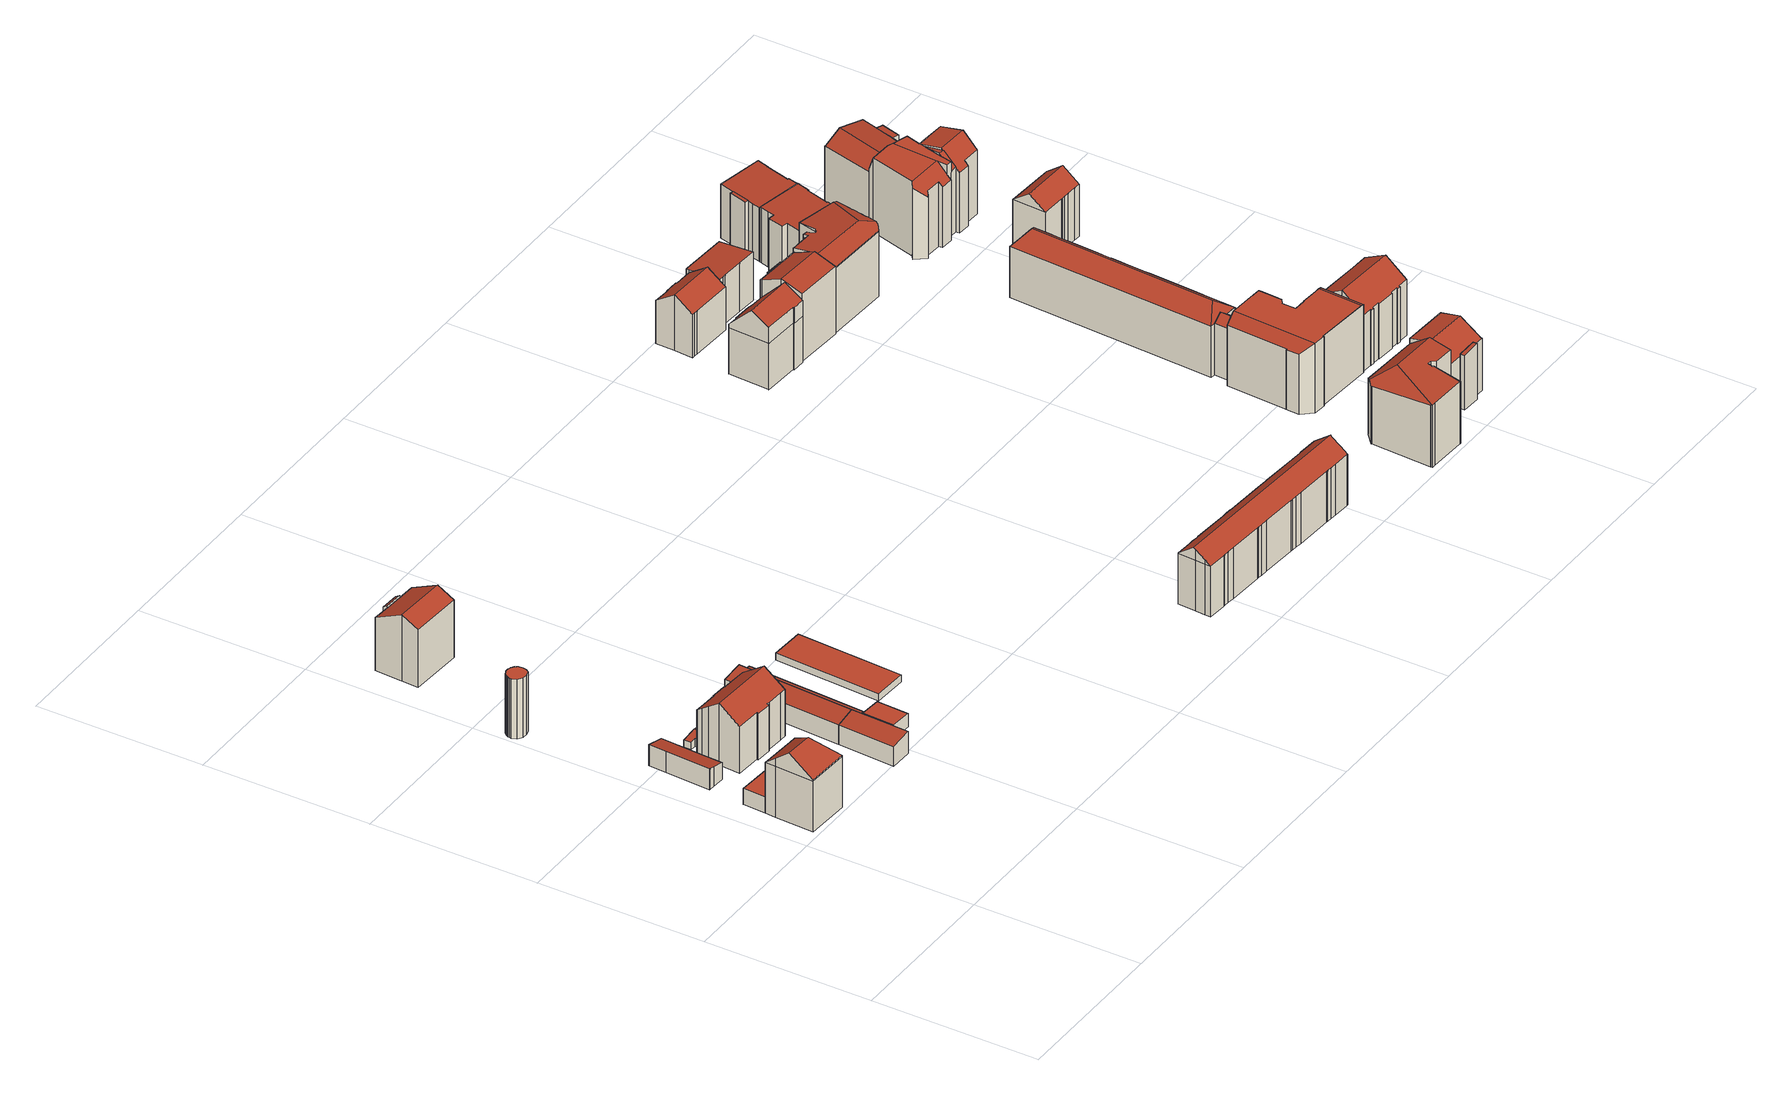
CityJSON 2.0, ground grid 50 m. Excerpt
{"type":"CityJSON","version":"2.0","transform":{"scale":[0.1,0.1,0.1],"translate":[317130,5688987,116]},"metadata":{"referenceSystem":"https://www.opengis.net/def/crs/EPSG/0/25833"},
"CityObjects":{
"building1":{"type":"Building","attributes":{"Dachtyp_tdc":"tdcFreeFormRoof","Gemeindeschluessel":14713000,"Dachneigung":38.69,"QualitaetDacherkennung":74,"Geometrietyp2DReferenz":"3000","function":"31001_9998","roofType":"5000","measuredHeight":21.8},"geometry":[{"type":"MultiSurface","lod":"2","boundaries":[[[0,1,2,3]],[[1,4,5,2]],[[4,6,7,5]],[[6,8,9,7]],[[8,10,11,9]],[[10,0,3,11]],[[12,10,13]],[[10,8,6,14,15,13]],[[15,16,12,13]],[[0,12,16,1]],[[1,16,15,14,4]],[[4,14,6]],[[10,12,0]],[[3,2,5,7,9,11]]],"semantics":{"surfaces":[{"type":"WallSurface"},{"type":"RoofSurface"},{"type":"GroundSurface"}],"values":[0,0,0,0,0,0,1,1,1,0,0,0,0,2]}}]},
"building2":{"type":"Building","attributes":{"Dachtyp_tdc":"tdcPolyFlatRoof","Gemeindeschluessel":14713000,"Dachneigung":0,"QualitaetDacherkennung":70,"Geometrietyp2DReferenz":"3000","function":"31001_9998","roofType":"1000","measuredHeight":5.06},"geometry":[{"type":"MultiSurface","lod":"2","boundaries":[[[17,18,19,7]],[[18,20,21,19]],[[20,22,23,21]],[[22,24,9,23]],[[24,17,7,9]],[[24,22,20,18,17]],[[7,19,21,23,9]]],"semantics":{"surfaces":[{"type":"WallSurface"},{"type":"RoofSurface"},{"type":"GroundSurface"}],"values":[0,0,0,0,0,1,2]}}]},
"building3":{"type":"Building","attributes":{"Dachtyp_tdc":"tdcPolyFlatRoof","Gemeindeschluessel":14713000,"Dachneigung":12.93,"QualitaetDacherkennung":90,"Geometrietyp2DReferenz":"3000","function":"31001_9998","roofType":"2100","measuredHeight":6.62},"geometry":[{"type":"MultiSurface","lod":"2","boundaries":[[[25,26,27,28]],[[26,29,30,27]],[[29,31,32,30]],[[31,33,34,32]],[[33,35,36,34]],[[35,37,38,36]],[[37,39,40,38]],[[39,41,42,40]],[[41,43,44,42]],[[43,25,28,44]],[[43,41,39,37,35,33,31,29,26,25]],[[28,27,30,32,34,36,38,40,42,44]]],"semantics":{"surfaces":[{"type":"WallSurface"},{"type":"RoofSurface"},{"type":"GroundSurface"}],"values":[0,0,0,0,0,0,0,0,0,0,1,2]}}]},
"building4":{"type":"Building","attributes":{"Dachtyp_tdc":"tdcPolyFlatRoof","Gemeindeschluessel":14713000,"Dachneigung":0,"QualitaetDacherkennung":51,"Geometrietyp2DReferenz":"3000","function":"31001_9998","roofType":"1000","measuredHeight":18.45},"geometry":[{"type":"MultiSurface","lod":"2","boundaries":[[[45,46,47,48]],[[46,49,50,47]],[[49,51,52,50]],[[51,53,54,52]],[[53,55,56,54]],[[55,57,58,56]],[[57,59,60,58]],[[59,61,62,60]],[[61,63,64,62]],[[63,65,66,64]],[[65,67,68,66]],[[67,69,70,68]],[[69,71,72,70]],[[71,73,74,72]],[[73,75,76,74]],[[75,77,78,76]],[[77,79,80,78]],[[79,81,82,80]],[[81,83,84,82]],[[83,85,86,84]],[[85,87,88,86]],[[87,89,90,88]],[[89,45,48,90]],[[89,87,85,83,81,79,77,75,73,71,69,67,65,63,61,59,57,55,53,51,49,46,45]],[[48,47,50,52,54,56,58,60,62,64,66,68,70,72,74,76,78,80,82,84,86,88,90]]],"semantics":{"surfaces":[{"type":"WallSurface"},{"type":"RoofSurface"},{"type":"GroundSurface"}],"values":[0,0,0,0,0,0,0,0,0,0,0,0,0,0,0,0,0,0,0,0,0,0,0,1,2]}}]},
"building5":{"type":"Building","attributes":{"Dachtyp_tdc":"tdcFreeFormRoof","Gemeindeschluessel":14713000,"Dachneigung":10.37,"QualitaetDacherkennung":38,"Geometrietyp2DReferenz":"3000","function":"31001_9998","roofType":"5000","measuredHeight":3},"geometry":[{"type":"MultiSurface","lod":"2","boundaries":[[[91,92,93,94]],[[92,95,96,93]],[[95,97,98,96]],[[97,99,100,98]],[[99,101,102,100]],[[101,103,104,102]],[[103,105,106,104]],[[105,107,108,106]],[[107,109,110,108]],[[109,111,112,110]],[[111,113,114,112]],[[113,91,94,114]],[[99,97,95,92,115,116,103,101]],[[113,111,109,107,105,116,115,91]],[[92,91,115]],[[105,103,116]],[[94,93,96,98,100,102,104,106,108,110,112,114]]],"semantics":{"surfaces":[{"type":"WallSurface"},{"type":"RoofSurface"},{"type":"GroundSurface"}],"values":[0,0,0,0,0,0,0,0,0,0,0,0,1,1,0,0,2]}}]},
"building6":{"type":"Building","attributes":{"Dachtyp_tdc":"tdcGableRoof","Gemeindeschluessel":14713000,"Dachneigung":34.6,"QualitaetDacherkennung":53,"Geometrietyp2DReferenz":"3000","function":"31001_9998","roofType":"3100","measuredHeight":19.14},"geometry":[{"type":"MultiSurface","lod":"2","boundaries":[[[117,118,119,120]],[[118,121,122,119]],[[121,123,124,122]],[[123,125,126,124]],[[125,127,128,126]],[[127,129,130,128]],[[129,131,132,130]],[[131,133,134,132]],[[133,135,136,134]],[[135,137,138,136]],[[137,139,140,138]],[[139,141,142,140]],[[141,143,144,142]],[[143,145,146,144]],[[145,147,148,146]],[[147,149,150,148]],[[149,151,152,150]],[[151,153,154,152]],[[153,155,156,154]],[[155,117,120,156]],[[151,149,147,145,143,141,139,137,135,133]],[[133,131,129,127,125,123,121,118,117,155,153,151]],[[120,119,122,124,126,128,130,132,134,136,138,140,142,144,146,148,150,152,154,156]]],"semantics":{"surfaces":[{"type":"WallSurface"},{"type":"RoofSurface"},{"type":"GroundSurface"}],"values":[0,0,0,0,0,0,0,0,0,0,0,0,0,0,0,0,0,0,0,0,1,1,2]}}]},
"building7":{"type":"Building","attributes":{"Dachtyp_tdc":"tdcPolyFlatRoof","Gemeindeschluessel":14713000,"Dachneigung":6.49,"QualitaetDacherkennung":73,"Geometrietyp2DReferenz":"3000","function":"31001_9998","roofType":"2100","measuredHeight":6.95},"geometry":[{"type":"MultiSurface","lod":"2","boundaries":[[[157,158,159,160]],[[158,161,162,159]],[[161,163,164,162]],[[163,157,160,164]],[[163,161,158,157]],[[160,159,162,164]]],"semantics":{"surfaces":[{"type":"WallSurface"},{"type":"RoofSurface"},{"type":"GroundSurface"}],"values":[0,0,0,0,1,2]}}]},
"building8":{"type":"Building","attributes":{"Gemeindeschluessel":14713000,"Geometrietyp2DReferenz":"3000","function":"31001_9998","roofType":"9999"},"children":["building8-1","building8-2"]},
"building8-1":{"type":"BuildingPart","attributes":{"Dachtyp_tdc":"tdcPolyFlatRoof","Dachneigung":34.89,"QualitaetDacherkennung":31,"Geometrietyp2DReferenz":"3000","roofType":"2100","measuredHeight":17.23},"parents":["building8"],"geometry":[{"type":"MultiSurface","lod":"2","boundaries":[[[165,166,167]],[[165,168,169,166]],[[168,170,171,169]],[[170,172,173,174,171]],[[170,168,165,172]],[[174,166,169,171]],[[165,167,173,172]],[[167,166,174,173]]],"semantics":{"surfaces":[{"type":"WallSurface"},{"type":"RoofSurface"},{"type":"GroundSurface"},{"type":"ClosureSurface"}],"values":[0,0,0,0,1,2,0,3]}}]},
"building8-2":{"type":"BuildingPart","attributes":{"Dachtyp_tdc":"tdcGableRoof","Dachneigung":26.53,"QualitaetDacherkennung":60,"Geometrietyp2DReferenz":"3000","roofType":"3100","measuredHeight":20.53},"parents":["building8"],"geometry":[{"type":"MultiSurface","lod":"2","boundaries":[[[175,176,177,178]],[[176,167,166,177]],[[173,179,180,174]],[[179,181,182,180]],[[181,183,184,182]],[[183,185,186,184]],[[185,187,188,186]],[[187,175,178,188]],[[183,181,179,173,167,176,175]],[[175,187,185,183]],[[178,177,166,174,180,182,184,186,188]],[[174,166,167,173]]],"semantics":{"surfaces":[{"type":"WallSurface"},{"type":"RoofSurface"},{"type":"GroundSurface"},{"type":"ClosureSurface"}],"values":[0,0,0,0,0,0,0,0,1,1,2,3]}}]},
"building9":{"type":"Building","attributes":{"Dachtyp_tdc":"tdcPolyFlatRoof","Gemeindeschluessel":14713000,"Dachneigung":7.09,"QualitaetDacherkennung":83,"Geometrietyp2DReferenz":"3000","function":"31001_9998","roofType":"2100","measuredHeight":6.87},"geometry":[{"type":"MultiSurface","lod":"2","boundaries":[[[189,190,191,192]],[[190,163,193,191]],[[163,194,195,193]],[[194,189,192,195]],[[194,163,190,189]],[[192,191,193,195]]],"semantics":{"surfaces":[{"type":"WallSurface"},{"type":"RoofSurface"},{"type":"GroundSurface"}],"values":[0,0,0,0,1,2]}}]},
"building10":{"type":"Building","attributes":{"Dachtyp_tdc":"tdcPolyFlatRoof","Gemeindeschluessel":14713000,"Dachneigung":0,"QualitaetDacherkennung":88,"Geometrietyp2DReferenz":"3000","function":"31001_2463","roofType":"1000","measuredHeight":4.14},"geometry":[{"type":"MultiSurface","lod":"2","boundaries":[[[196,197,198,199]],[[197,200,201,198]],[[200,202,203,201]],[[202,196,199,203]],[[202,200,197,196]],[[199,198,201,203]]],"semantics":{"surfaces":[{"type":"WallSurface"},{"type":"RoofSurface"},{"type":"GroundSurface"}],"values":[0,0,0,0,1,2]}}]},
"building11":{"type":"Building","attributes":{"Dachtyp_tdc":"tdcPolyFlatRoof","Gemeindeschluessel":14713000,"Dachneigung":2.57,"QualitaetDacherkennung":95,"Geometrietyp2DReferenz":"3000","function":"31001_2463","roofType":"2100","measuredHeight":2.41},"geometry":[{"type":"MultiSurface","lod":"2","boundaries":[[[204,205,206,207]],[[205,208,209,206]],[[208,210,211,209]],[[210,212,213,211]],[[212,214,215,213]],[[214,204,207,215]],[[214,212,210,208,205,204]],[[207,206,209,211,213,215]]],"semantics":{"surfaces":[{"type":"WallSurface"},{"type":"RoofSurface"},{"type":"GroundSurface"}],"values":[0,0,0,0,0,0,1,2]}}]},
"building12":{"type":"Building","attributes":{"Dachtyp_tdc":"tdcPolyFlatRoof","Gemeindeschluessel":14713000,"Dachneigung":0,"QualitaetDacherkennung":85,"Geometrietyp2DReferenz":"3000","function":"31001_2463","roofType":"1000","measuredHeight":2.14},"geometry":[{"type":"MultiSurface","lod":"2","boundaries":[[[216,217,218,219]],[[217,220,221,218]],[[220,222,223,221]],[[222,216,219,223]],[[222,220,217,216]],[[219,218,221,223]]],"semantics":{"surfaces":[{"type":"WallSurface"},{"type":"RoofSurface"},{"type":"GroundSurface"}],"values":[0,0,0,0,1,2]}}]},
"building13":{"type":"Building","attributes":{"Dachtyp_tdc":"tdcFreeFormRoof","Gemeindeschluessel":14713000,"Dachneigung":36.58,"QualitaetDacherkennung":90,"Geometrietyp2DReferenz":"3000","function":"31001_9998","roofType":"5000","measuredHeight":19.65},"geometry":[{"type":"MultiSurface","lod":"2","boundaries":[[[224,225,226,227]],[[225,228,229,226]],[[228,230,231,229]],[[230,232,233,231]],[[232,234,235,233]],[[234,236,237,235]],[[236,238,239,237]],[[238,240,241,239]],[[240,242,243,241]],[[242,244,245,243]],[[244,246,247,245]],[[246,248,249,247]],[[248,250,251,249]],[[250,252,253,251]],[[252,254,255,253]],[[254,256,257,255]],[[256,258,259,257]],[[258,260,261,259]],[[260,262,263,261]],[[262,264,265,263]],[[264,266,267,265]],[[266,268,269,267]],[[268,270,271,269]],[[270,272,273,271]],[[272,274,275,273]],[[274,276,277,275]],[[276,278,279,277]],[[278,280,281,279]],[[280,282,283,281]],[[282,284,285,283]],[[284,286,287,285]],[[286,288,289,287]],[[288,290,291,289]],[[290,292,293,291]],[[292,294,295,293]],[[294,296,297,295]],[[296,298,299,297]],[[298,300,301,299]],[[300,302,303,301]],[[302,304,305,303]],[[304,224,227,305]],[[306,307,308,309,310,311,312,313,314,315,316,317,318,319,320,321,322,323,324,325]],[[326,327,325,324,328,329,225,224,304,302,300,298,296,294,292,290,288,286,284,282,280,278,276,274,272]],[[225,329,228]],[[228,329,328,230]],[[230,328,324,323,232]],[[268,327,326,270]],[[266,306,325,327,268]],[[270,326,272]],[[232,323,322,234]],[[234,322,321,236]],[[236,321,320,238]],[[238,320,319,240]],[[240,319,318,242]],[[242,318,317,244]],[[244,317,316,246]],[[246,316,315,248]],[[248,315,314,250]],[[250,314,313,252]],[[252,313,312,254]],[[254,312,311,256]],[[256,311,310,258]],[[258,310,309,260]],[[260,309,308,262]],[[262,308,307,264]],[[264,307,306,266]],[[227,226,229,231,233,235,237,239,241,243,245,247,249,251,253,255,257,259,261,263,265,267,269,271,273,275,277,279,281,283,285,287,289,291,293,295,297,299,301,303,305]]],"semantics":{"surfaces":[{"type":"WallSurface"},{"type":"RoofSurface"},{"type":"GroundSurface"}],"values":[0,0,0,0,0,0,0,0,0,0,0,0,0,0,0,0,0,0,0,0,0,0,0,0,0,0,0,0,0,0,0,0,0,0,0,0,0,0,0,0,0,1,1,0,0,0,0,0,0,0,0,0,0,0,0,0,0,0,0,0,0,0,0,0,0,0,2]}}]},
"building14":{"type":"Building","attributes":{"Dachtyp_tdc":"tdcFreeFormRoof","Gemeindeschluessel":14713000,"Dachneigung":45.75,"QualitaetDacherkennung":50,"Geometrietyp2DReferenz":"3000","function":"31001_9998","roofType":"5000","measuredHeight":22.62},"geometry":[{"type":"MultiSurface","lod":"2","boundaries":[[[330,331,332,333]],[[331,334,335,332]],[[334,336,337,335]],[[336,338,339,337]],[[338,340,341,339]],[[340,342,343,341]],[[342,344,345,343]],[[344,346,347,345]],[[346,348,349,347]],[[348,350,351,349]],[[350,352,353,351]],[[352,354,355,353]],[[354,356,357,355]],[[356,358,359,357]],[[358,330,333,359]],[[360,361,358,362,363,364,365,366,367,368,369]],[[370,371,372,369,368,373,374,375]],[[338,370,375,340]],[[340,375,374,342]],[[342,374,373,344]],[[344,373,368,367,346]],[[331,360,369,372,334]],[[334,372,371,336]],[[336,371,370,338]],[[346,367,366,348]],[[348,366,365,350]],[[350,365,364,352]],[[352,364,363,354]],[[354,363,362,356]],[[356,362,358]],[[330,361,360,331]],[[358,361,330]],[[333,332,335,337,339,341,343,345,347,349,351,353,355,357,359]]],"semantics":{"surfaces":[{"type":"WallSurface"},{"type":"RoofSurface"},{"type":"GroundSurface"}],"values":[0,0,0,0,0,0,0,0,0,0,0,0,0,0,0,1,1,0,0,0,0,0,0,0,0,0,0,0,0,0,0,0,2]}}]},
"building15":{"type":"Building","attributes":{"Dachtyp_tdc":"tdcGableRoof","Gemeindeschluessel":14713000,"Dachneigung":34.72,"QualitaetDacherkennung":76,"Geometrietyp2DReferenz":"3000","function":"31001_9998","roofType":"3100","measuredHeight":17.36},"geometry":[{"type":"MultiSurface","lod":"2","boundaries":[[[376,377,378,379]],[[377,380,381,378]],[[380,382,383,381]],[[382,384,385,383]],[[384,386,387,385]],[[386,388,389,387]],[[388,390,391,389]],[[390,392,393,391]],[[392,394,395,393]],[[394,396,397,395]],[[396,398,399,397]],[[398,400,401,399]],[[400,376,379,401]],[[396,394,392,390,388,386,384]],[[384,382,380,377,376,400,398,396]],[[379,378,381,383,385,387,389,391,393,395,397,399,401]]],"semantics":{"surfaces":[{"type":"WallSurface"},{"type":"RoofSurface"},{"type":"GroundSurface"}],"values":[0,0,0,0,0,0,0,0,0,0,0,0,0,1,1,2]}}]},
"building16":{"type":"Building","attributes":{"Gemeindeschluessel":14713000,"Geometrietyp2DReferenz":"3000","function":"31001_9998","roofType":"9999"},"children":["building16-1","building16-2"]},
"building16-1":{"type":"BuildingPart","attributes":{"Dachtyp_tdc":"tdcGableRoof","Dachneigung":24.65,"QualitaetDacherkennung":61,"Geometrietyp2DReferenz":"3000","roofType":"3100","measuredHeight":23.07},"parents":["building16"],"geometry":[{"type":"MultiSurface","lod":"2","boundaries":[[[402,403,404,405]],[[403,406,407,404]],[[406,408,409,407]],[[408,410,411,409]],[[410,412,413,411]],[[412,414,415,413]],[[414,416,417,415]],[[416,418,419,417]],[[418,420,421,422,419]],[[414,412,410,408]],[[408,406,403,402,423,420,418,416,414]],[[422,424,404,407,409,411,413,415,417,419]],[[425,421,420,423]],[[425,424,422,421]],[[402,405,425,423]],[[405,404,424,425]]],"semantics":{"surfaces":[{"type":"WallSurface"},{"type":"RoofSurface"},{"type":"GroundSurface"},{"type":"ClosureSurface"}],"values":[0,0,0,0,0,0,0,0,0,1,1,2,0,3,0,3]}}]},
"building16-2":{"type":"BuildingPart","attributes":{"Dachtyp_tdc":"tdcPolyFlatRoof","Dachneigung":30.06,"QualitaetDacherkennung":27,"Geometrietyp2DReferenz":"3000","roofType":"2100","measuredHeight":19.89},"parents":["building16"],"geometry":[{"type":"MultiSurface","lod":"2","boundaries":[[[421,426,427,422]],[[426,428,429,427]],[[428,430,431,429]],[[430,405,404,431]],[[430,428,426,421,425,405]],[[404,424,422,427,429,431]],[[425,424,404,405]],[[421,422,424,425]]],"semantics":{"surfaces":[{"type":"WallSurface"},{"type":"RoofSurface"},{"type":"GroundSurface"},{"type":"ClosureSurface"}],"values":[0,0,0,0,1,2,3,3]}}]},
"building17":{"type":"Building","attributes":{"Dachtyp_tdc":"tdcFreeFormRoof","Gemeindeschluessel":14713000,"Dachneigung":11.33,"QualitaetDacherkennung":33,"Geometrietyp2DReferenz":"3000","function":"31001_9998","roofType":"5000","measuredHeight":22.3},"geometry":[{"type":"MultiSurface","lod":"2","boundaries":[[[432,433,434,435]],[[433,436,437,434]],[[436,438,439,437]],[[438,440,441,439]],[[440,442,443,441]],[[442,444,445,443]],[[444,446,447,445]],[[446,448,449,447]],[[448,450,451,449]],[[450,452,453,451]],[[452,454,455,453]],[[454,456,457,455]],[[456,458,459,457]],[[458,460,461,459]],[[460,462,463,461]],[[462,464,465,463]],[[464,466,467,465]],[[466,468,469,467]],[[468,470,471,469]],[[470,432,435,471]],[[472,442,440,438,436,473]],[[464,462,460,458,456,454,452,474,473,436,433,432,470,468,466]],[[474,450,448,446,444,472,473]],[[452,450,474]],[[444,442,472]],[[435,434,437,439,441,443,445,447,449,451,453,455,457,459,461,463,465,467,469,471]]],"semantics":{"surfaces":[{"type":"WallSurface"},{"type":"RoofSurface"},{"type":"GroundSurface"}],"values":[0,0,0,0,0,0,0,0,0,0,0,0,0,0,0,0,0,0,0,0,1,1,1,0,0,2]}}]},
"building18":{"type":"Building","attributes":{"Dachtyp_tdc":"tdcPolyFlatRoof","Gemeindeschluessel":14713000,"Dachneigung":5.45,"QualitaetDacherkennung":60,"Geometrietyp2DReferenz":"3000","function":"31001_9998","roofType":"2100","measuredHeight":15.13},"geometry":[{"type":"MultiSurface","lod":"2","boundaries":[[[475,476,477,478]],[[476,479,480,477]],[[479,481,482,480]],[[481,483,387,482]],[[483,484,383,387]],[[484,485,486,383]],[[485,487,488,486]],[[487,489,490,488]],[[489,475,478,490]],[[489,487,485,484,483,481,479,476,475]],[[478,477,480,482,387,383,486,488,490]]],"semantics":{"surfaces":[{"type":"WallSurface"},{"type":"RoofSurface"},{"type":"GroundSurface"}],"values":[0,0,0,0,0,0,0,0,0,1,2]}}]},
"building19":{"type":"Building","attributes":{"Dachtyp_tdc":"tdcGableRoof","Gemeindeschluessel":14713000,"Dachneigung":35.27,"QualitaetDacherkennung":90,"Geometrietyp2DReferenz":"3000","function":"31001_9998","roofType":"3100","measuredHeight":17.85},"geometry":[{"type":"MultiSurface","lod":"2","boundaries":[[[491,492,493,494]],[[492,495,496,493]],[[495,497,498,496]],[[497,491,494,498]],[[495,492,499]],[[491,497,500]],[[492,491,500,499]],[[497,495,499,500]],[[494,493,496,498]]],"semantics":{"surfaces":[{"type":"WallSurface"},{"type":"RoofSurface"},{"type":"GroundSurface"}],"values":[0,0,0,0,0,0,1,1,2]}}]},
"building20":{"type":"Building","attributes":{"Dachtyp_tdc":"tdcFreeFormRoof","Gemeindeschluessel":14713000,"Dachneigung":0.724,"QualitaetDacherkennung":54,"Geometrietyp2DReferenz":"3000","function":"31001_9998","roofType":"5000","measuredHeight":21.6},"geometry":[{"type":"MultiSurface","lod":"2","boundaries":[[[501,502,503,504]],[[502,505,506,503]],[[505,507,508,506]],[[507,509,510,508]],[[509,511,512,510]],[[511,513,514,512]],[[513,515,516,514]],[[515,517,518,516]],[[517,519,520,518]],[[519,521,522,520]],[[521,523,524,522]],[[523,525,526,524]],[[525,527,528,526]],[[527,529,530,528]],[[529,531,532,530]],[[531,533,534,532]],[[533,535,536,534]],[[535,537,538,536]],[[537,539,540,538]],[[539,541,542,540]],[[541,543,544,542]],[[543,545,546,544]],[[545,501,504,546]],[[543,541,547,548,545]],[[549,517,515,513,511,509,507,505]],[[548,547,539,537,535,533,531,529,527,525,523,521,519,549,505,502,501]],[[519,517,549]],[[541,539,547]],[[501,545,548]],[[504,503,506,508,510,512,514,516,518,520,522,524,526,528,530,532,534,536,538,540,542,544,546]]],"semantics":{"surfaces":[{"type":"WallSurface"},{"type":"RoofSurface"},{"type":"GroundSurface"}],"values":[0,0,0,0,0,0,0,0,0,0,0,0,0,0,0,0,0,0,0,0,0,0,0,1,1,1,0,0,0,2]}}]},
"building21":{"type":"Building","attributes":{"Gemeindeschluessel":14713000,"Geometrietyp2DReferenz":"3000","function":"31001_9998","roofType":"9999"},"children":["building21-1","building21-2"]},
"building21-1":{"type":"BuildingPart","attributes":{"Dachtyp_tdc":"tdcPolyFlatRoof","Dachneigung":5.37,"QualitaetDacherkennung":54,"Geometrietyp2DReferenz":"3000","roofType":"2100","measuredHeight":17.36},"parents":["building21"],"geometry":[{"type":"MultiSurface","lod":"2","boundaries":[[[550,551,552]],[[550,553,554,551]],[[553,555,556,554]],[[555,557,558,559,556]],[[555,553,550,557]],[[559,551,554,556]],[[552,558,557,550]],[[552,551,559,558]]],"semantics":{"surfaces":[{"type":"WallSurface"},{"type":"RoofSurface"},{"type":"GroundSurface"},{"type":"ClosureSurface"}],"values":[0,0,0,0,1,2,0,3]}}]},
"building21-2":{"type":"BuildingPart","attributes":{"Dachtyp_tdc":"tdcGableRoof","Dachneigung":34.23,"QualitaetDacherkennung":35,"Geometrietyp2DReferenz":"3000","roofType":"3100","measuredHeight":20.68},"parents":["building21"],"geometry":[{"type":"MultiSurface","lod":"2","boundaries":[[[558,560,561,559]],[[560,562,563,561]],[[562,564,565,563]],[[564,566,567,565]],[[566,568,569,567]],[[568,570,571,569]],[[570,572,573,571]],[[572,574,575,573]],[[574,576,577,575]],[[576,552,551,577]],[[572,570,568,566,564,562]],[[562,560,558,552,576,574,572]],[[551,559,561,563,565,567,569,571,573,575,577]],[[559,551,552,558]]],"semantics":{"surfaces":[{"type":"WallSurface"},{"type":"RoofSurface"},{"type":"GroundSurface"},{"type":"ClosureSurface"}],"values":[0,0,0,0,0,0,0,0,0,0,1,1,2,3]}}]},
"building22":{"type":"Building","attributes":{"Dachtyp_tdc":"tdcFreeFormRoof","Gemeindeschluessel":14713000,"Dachneigung":10.09,"QualitaetDacherkennung":29,"Geometrietyp2DReferenz":"3000","function":"31001_9998","roofType":"5000","measuredHeight":22.63},"geometry":[{"type":"MultiSurface","lod":"2","boundaries":[[[578,579,580,581]],[[579,582,583,580]],[[582,584,585,583]],[[584,586,587,585]],[[586,588,589,587]],[[588,590,591,589]],[[590,592,593,591]],[[592,594,595,593]],[[594,596,597,595]],[[596,598,599,597]],[[598,600,601,599]],[[600,602,603,601]],[[602,604,605,603]],[[604,606,607,605]],[[606,608,609,607]],[[608,610,611,609]],[[610,612,613,611]],[[612,614,615,613]],[[614,616,617,615]],[[616,618,619,617]],[[618,620,621,619]],[[620,622,623,621]],[[622,624,625,623]],[[624,626,627,625]],[[626,578,581,627]],[[628,629,600,630,631,632,633,634,635,636,637,638,639]],[[632,631,596,640,641,642,643,644,645,646,647,648,649]],[[650,651,652,633,632,649,653,654]],[[624,654,653,626]],[[622,650,654,624]],[[626,653,649,648,578]],[[618,652,651,620]],[[616,634,633,652,618]],[[620,651,650,622]],[[578,648,647,579]],[[579,647,646,582]],[[582,646,645,584]],[[584,645,644,586]],[[586,644,643,588]],[[588,643,642,590]],[[590,642,641,592]],[[592,641,640,594]],[[594,640,596]],[[606,639,638,608]],[[604,628,639,606]],[[608,638,637,610]],[[610,637,636,612]],[[612,636,635,614]],[[614,635,634,616]],[[598,630,600]],[[596,631,630,598]],[[600,629,602]],[[602,629,628,604]],[[581,580,583,585,587,589,591,593,595,597,599,601,603,605,607,609,611,613,615,617,619,621,623,625,627]]],"semantics":{"surfaces":[{"type":"WallSurface"},{"type":"RoofSurface"},{"type":"GroundSurface"}],"values":[0,0,0,0,0,0,0,0,0,0,0,0,0,0,0,0,0,0,0,0,0,0,0,0,0,1,1,1,0,0,0,0,0,0,0,0,0,0,0,0,0,0,0,0,0,0,0,0,0,0,0,0,0,2]}}]},
"building23":{"type":"Building","attributes":{"Dachtyp_tdc":"tdcFreeFormRoof","Gemeindeschluessel":14713000,"Dachneigung":37.02,"QualitaetDacherkennung":95,"Geometrietyp2DReferenz":"3000","function":"31001_9998","roofType":"5000","measuredHeight":19.8},"geometry":[{"type":"MultiSurface","lod":"2","boundaries":[[[495,655,493,496]],[[655,656,657,493]],[[656,658,659,657]],[[658,660,661,659]],[[660,662,663,661]],[[662,664,665,663]],[[664,666,667,665]],[[666,668,669,667]],[[668,670,671,669]],[[670,672,673,671]],[[672,674,675,673]],[[674,676,677,675]],[[676,678,679,677]],[[678,680,681,679]],[[680,682,683,681]],[[682,684,685,683]],[[684,686,687,685]],[[686,688,689,687]],[[688,690,691,689]],[[690,692,693,691]],[[692,694,695,693]],[[694,696,697,695]],[[696,495,496,697]],[[698,699,660,700]],[[495,701,702,656,655]],[[702,698,700,658,656]],[[701,696,694,692,690,688,686,684,682,680,678,676,674,672,670,668,666,664,662,699,698,702]],[[660,658,700]],[[662,660,699]],[[495,696,701]],[[496,493,657,659,661,663,665,667,669,671,673,675,677,679,681,683,685,687,689,691,693,695,697]]],"semantics":{"surfaces":[{"type":"WallSurface"},{"type":"RoofSurface"},{"type":"GroundSurface"}],"values":[0,0,0,0,0,0,0,0,0,0,0,0,0,0,0,0,0,0,0,0,0,0,0,1,1,1,1,0,0,0,2]}}]},
"building24":{"type":"Building","attributes":{"Dachtyp_tdc":"tdcPolyFlatRoof","Gemeindeschluessel":14713000,"Dachneigung":3.5,"QualitaetDacherkennung":82,"Geometrietyp2DReferenz":"3000","function":"31001_9998","roofType":"2100","measuredHeight":17.97},"geometry":[{"type":"MultiSurface","lod":"2","boundaries":[[[703,704,705,706]],[[704,707,708,705]],[[707,709,710,708]],[[709,711,712,710]],[[711,713,714,712]],[[713,715,716,714]],[[715,717,718,716]],[[717,719,720,718]],[[719,721,722,720]],[[721,723,724,722]],[[723,725,726,724]],[[725,727,728,726]],[[727,729,730,728]],[[729,731,732,730]],[[731,733,734,732]],[[733,703,706,734]],[[733,731,729,727,725,723,721,719,717,715,713,711,709,707,704,703]],[[706,705,708,710,712,714,716,718,720,722,724,726,728,730,732,734]]],"semantics":{"surfaces":[{"type":"WallSurface"},{"type":"RoofSurface"},{"type":"GroundSurface"}],"values":[0,0,0,0,0,0,0,0,0,0,0,0,0,0,0,0,1,2]}}]},
"building25":{"type":"Building","attributes":{"Dachtyp_tdc":"tdcGableRoof","Gemeindeschluessel":14713000,"Dachneigung":38.4,"QualitaetDacherkennung":78,"Geometrietyp2DReferenz":"3000","function":"31001_9998","roofType":"3100","measuredHeight":22.47},"geometry":[{"type":"MultiSurface","lod":"2","boundaries":[[[735,736,737,738]],[[736,739,740,737]],[[739,741,742,740]],[[741,743,744,742]],[[743,745,746,744]],[[745,747,748,746]],[[747,749,750,748]],[[749,751,752,750]],[[751,753,754,752]],[[753,755,756,754]],[[755,757,758,756]],[[757,759,760,758]],[[759,761,762,760]],[[761,763,764,762]],[[763,765,766,764]],[[765,767,768,766]],[[767,769,770,768]],[[769,771,772,770]],[[771,773,774,772]],[[773,775,776,774]],[[775,735,738,776]],[[771,769,767,765,763,761,759]],[[759,757,755,753,751,749,747,745,743,741,739,736,735,775,773,771]],[[738,737,740,742,744,746,748,750,752,754,756,758,760,762,764,766,768,770,772,774,776]]],"semantics":{"surfaces":[{"type":"WallSurface"},{"type":"RoofSurface"},{"type":"GroundSurface"}],"values":[0,0,0,0,0,0,0,0,0,0,0,0,0,0,0,0,0,0,0,0,0,1,1,2]}}]},
"building26":{"type":"Building","attributes":{"Gemeindeschluessel":14713000,"Geometrietyp2DReferenz":"3000","function":"31001_9998","roofType":"9999"},"children":["building26-1","building26-2"]},
"building26-1":{"type":"BuildingPart","attributes":{"Dachtyp_tdc":"tdcPolyFlatRoof","Dachneigung":5.08,"QualitaetDacherkennung":33,"Geometrietyp2DReferenz":"3000","roofType":"2100","measuredHeight":16.88},"parents":["building26"],"geometry":[{"type":"MultiSurface","lod":"2","boundaries":[[[777,778,779,780,781]],[[778,782,783,779]],[[782,784,785,786,783]],[[784,782,778,777]],[[780,779,783,786]],[[781,785,784,777]],[[781,780,786,785]]],"semantics":{"surfaces":[{"type":"WallSurface"},{"type":"RoofSurface"},{"type":"GroundSurface"},{"type":"ClosureSurface"}],"values":[0,0,0,1,2,0,3]}}]},
"building26-2":{"type":"BuildingPart","attributes":{"Dachtyp_tdc":"tdcPolyFlatRoof","Dachneigung":4.08,"QualitaetDacherkennung":84,"Geometrietyp2DReferenz":"3000","roofType":"2100","measuredHeight":17.73},"parents":["building26"],"geometry":[{"type":"MultiSurface","lod":"2","boundaries":[[[787,788,789,790]],[[788,791,792,789]],[[791,781,780,792]],[[785,793,794,786]],[[793,795,796,794]],[[795,797,798,796]],[[797,799,800,798]],[[799,801,802,800]],[[801,803,804,802]],[[803,805,806,804]],[[805,807,808,806]],[[807,809,810,808]],[[809,787,790,810]],[[809,807,805,803,801,799,797,795,793,785,781,791,788,787]],[[790,789,792,780,786,794,796,798,800,802,804,806,808,810]],[[786,780,781,785]]],"semantics":{"surfaces":[{"type":"WallSurface"},{"type":"RoofSurface"},{"type":"GroundSurface"},{"type":"ClosureSurface"}],"values":[0,0,0,0,0,0,0,0,0,0,0,0,0,1,2,3]}}]},
"building27":{"type":"Building","attributes":{"Gemeindeschluessel":14713000,"Geometrietyp2DReferenz":"3000","function":"31001_9998","roofType":"9999"},"children":["building27-1","building27-2","building27-3","building27-4","building27-5"]},
"building27-1":{"type":"BuildingPart","attributes":{"Dachtyp_tdc":"tdcFreeFormRoof","Dachneigung":44.37,"QualitaetDacherkennung":40,"Geometrietyp2DReferenz":"3000","roofType":"5000","measuredHeight":23.87},"parents":["building27"],"geometry":[{"type":"MultiSurface","lod":"2","boundaries":[[[811,812,813,814,815]],[[816,817,818,819,820,821]],[[811,819,818,822,812]],[[814,813,823,824]],[[823,813,812,816]],[[811,815,825]],[[815,814,824,826,825]],[[826,824,823,816]],[[817,822,818]],[[812,822,817,816]],[[819,811,825,820]],[[820,825,826,821]],[[821,826,816]]],"semantics":{"surfaces":[{"type":"WallSurface"},{"type":"RoofSurface"},{"type":"GroundSurface"},{"type":"ClosureSurface"}],"values":[0,1,1,2,3,0,3,3,0,3,0,3,3]}}]},
"building27-2":{"type":"BuildingPart","attributes":{"Dachtyp_tdc":"tdcFreeFormRoof","Dachneigung":0.077,"QualitaetDacherkennung":52,"Geometrietyp2DReferenz":"3000","roofType":"5000","measuredHeight":23.14},"parents":["building27"],"geometry":[{"type":"MultiSurface","lod":"2","boundaries":[[[827,828,829,830]],[[828,831,832,829]],[[831,833,834,832]],[[833,835,836,834]],[[835,837,838,836]],[[837,839,840,838]],[[839,841,842,840]],[[841,843,844,842]],[[843,845,846,844]],[[845,847,848,846]],[[847,849,850,848]],[[849,851,852,853,850]],[[843,841,839,837,835,833,831,828,827,854,855]],[[849,847,845]],[[845,843,855,851,849]],[[830,829,832,834,836,838,840,842,844,846,848,850,853,856]],[[857,852,851,855]],[[856,853,852,857]],[[854,857,855]],[[856,857,854,827,830]]],"semantics":{"surfaces":[{"type":"WallSurface"},{"type":"RoofSurface"},{"type":"GroundSurface"},{"type":"ClosureSurface"}],"values":[0,0,0,0,0,0,0,0,0,0,0,0,1,1,1,2,0,3,0,3]}}]},
"building27-3":{"type":"BuildingPart","attributes":{"Dachtyp_tdc":"tdcPolyFlatRoof","Dachneigung":44.84,"QualitaetDacherkennung":45,"Geometrietyp2DReferenz":"3000","roofType":"2100","measuredHeight":22.49},"parents":["building27"],"geometry":[{"type":"MultiSurface","lod":"2","boundaries":[[[858,859,860,861]],[[859,862,863,860]],[[862,864,865,863]],[[864,862,859,858]],[[861,860,863,865]],[[861,865,864,858]]],"semantics":{"surfaces":[{"type":"WallSurface"},{"type":"RoofSurface"},{"type":"GroundSurface"},{"type":"ClosureSurface"}],"values":[0,0,0,1,2,3]}}]},
"building27-4":{"type":"BuildingPart","attributes":{"Dachtyp_tdc":"tdcPolyFlatRoof","Dachneigung":0,"QualitaetDacherkennung":52,"Geometrietyp2DReferenz":"3000","roofType":"1000","measuredHeight":23.06},"parents":["building27"],"geometry":[{"type":"MultiSurface","lod":"2","boundaries":[[[852,866,867,853]],[[866,868,869,867]],[[868,870,816,823,869]],[[871,872,827,830,813,812]],[[871,822,817,870,868,866,852,857,854,872]],[[830,856,853,867,869,823,813]],[[854,827,872]],[[853,856,857,852]],[[856,830,827,854,857]],[[812,822,871]],[[817,816,870]],[[812,813,823,816]],[[812,816,817,822]]],"semantics":{"surfaces":[{"type":"WallSurface"},{"type":"RoofSurface"},{"type":"GroundSurface"},{"type":"ClosureSurface"}],"values":[0,0,0,0,1,2,0,3,3,0,0,3,3]}}]},
"building27-5":{"type":"BuildingPart","attributes":{"Dachtyp_tdc":"tdcGableRoof","Dachneigung":12.15,"QualitaetDacherkennung":36,"Geometrietyp2DReferenz":"3000","roofType":"3100","measuredHeight":24.31},"parents":["building27"],"geometry":[{"type":"MultiSurface","lod":"2","boundaries":[[[873,874,875,876]],[[874,815,814,875]],[[877,878,858,861,823,816]],[[879,880,881,865,864]],[[880,882,883,881]],[[882,884,885,883]],[[884,873,876,885]],[[880,879,878,877,886]],[[886,820,825,815,874,873,884,882,880]],[[876,875,814,824,823,861,865,881,883,885]],[[821,820,886]],[[824,814,815,825,826]],[[826,825,820,821]],[[877,816,821,886]],[[816,823,824,826]],[[816,826,821]],[[864,858,878,879]],[[864,865,861,858]]],"semantics":{"surfaces":[{"type":"WallSurface"},{"type":"RoofSurface"},{"type":"GroundSurface"},{"type":"ClosureSurface"}],"values":[0,0,0,0,0,0,0,1,1,2,0,3,3,0,3,3,0,3]}}]},
"building28":{"type":"Building","attributes":{"Dachtyp_tdc":"tdcFreeFormRoof","Gemeindeschluessel":14713000,"Dachneigung":37.03,"QualitaetDacherkennung":71,"Geometrietyp2DReferenz":"3000","function":"31001_9998","roofType":"5000","measuredHeight":19.97},"geometry":[{"type":"MultiSurface","lod":"2","boundaries":[[[887,888,889,890]],[[888,891,892,889]],[[891,893,894,892]],[[893,895,896,894]],[[895,897,898,896]],[[897,899,900,898]],[[899,901,902,900]],[[901,903,904,902]],[[903,887,890,904]],[[905,891,888,906]],[[895,893,905,906,887,903,901,899,897]],[[888,887,906]],[[893,891,905]],[[890,889,892,894,896,898,900,902,904]]],"semantics":{"surfaces":[{"type":"WallSurface"},{"type":"RoofSurface"},{"type":"GroundSurface"}],"values":[0,0,0,0,0,0,0,0,0,1,1,0,0,2]}}]},
"building29":{"type":"Building","attributes":{"Gemeindeschluessel":14713000,"Geometrietyp2DReferenz":"3000","function":"31001_9998","roofType":"9999"},"children":["building29-1","building29-2"]},
"building29-1":{"type":"BuildingPart","attributes":{"Dachtyp_tdc":"tdcGableRoof","Dachneigung":10.98,"QualitaetDacherkennung":61,"Geometrietyp2DReferenz":"3000","roofType":"3100","measuredHeight":21.01},"parents":["building29"],"geometry":[{"type":"MultiSurface","lod":"2","boundaries":[[[907,908,909,910]],[[908,911,912,909]],[[911,913,914,912]],[[915,916,867,917]],[[916,918,919,867]],[[918,920,848,919]],[[920,921,922,848]],[[921,907,910,922]],[[918,916,915,923,913,911,908]],[[908,907,921,920,918]],[[910,909,912,914,924,917,867,919,848,922]],[[924,914,913,923]],[[917,924,923,915]]],"semantics":{"surfaces":[{"type":"WallSurface"},{"type":"RoofSurface"},{"type":"GroundSurface"},{"type":"ClosureSurface"}],"values":[0,0,0,0,0,0,0,0,1,1,2,3,3]}}]},
"building29-2":{"type":"BuildingPart","attributes":{"Dachtyp_tdc":"tdcPolyFlatRoof","Dachneigung":4.94,"QualitaetDacherkennung":71,"Geometrietyp2DReferenz":"3000","roofType":"2100","measuredHeight":19.62},"parents":["building29"],"geometry":[{"type":"MultiSurface","lod":"2","boundaries":[[[925,926,917,927]],[[926,915,917]],[[928,929,930,914,913]],[[929,925,927,930]],[[929,928,931,926,925]],[[927,917,924,914,930]],[[931,923,915,926]],[[923,924,917,915]],[[928,913,923,931]],[[913,914,924,923]]],"semantics":{"surfaces":[{"type":"WallSurface"},{"type":"RoofSurface"},{"type":"GroundSurface"},{"type":"ClosureSurface"}],"values":[0,0,0,0,1,2,0,3,0,3]}}]}
},
"vertices":[
[194,512,164],[62,519,164],[62,519,6],[194,512,6],[68,635,164],[68,635,6],[70,667,164],[70,667,6],[181,660,164],[181,660,6],[202,659,164],[202,659,6],[194,512,169],[150,587,224],[68,635,189],[66,592,224],[62,519,169],
[70,667,56],[74,734,56],[74,734,6],[74,735,56],[74,735,6],[185,728,56],[185,728,6],[181,660,56],
[98,838,71],[83,839,74],[83,839,9],[98,838,9],[80,839,75],[80,839,9],[88,974,75],[88,974,9],[91,1025,75],[91,1025,9],[91,1028,75],[91,1028,9],[147,1025,62],[147,1025,9],[141,931,62],[141,931,9],[140,912,62],[140,912,9],[136,836,62],[136,836,9],
[58,1369,196],[43,1364,196],[43,1364,11],[58,1369,11],[28,1366,196],[28,1366,11],[15,1375,196],[15,1375,11],[8,1389,196],[8,1389,11],[9,1394,196],[9,1394,11],[10,1399,196],[10,1399,11],[12,1403,196],[12,1403,11],[14,1408,196],[14,1408,11],[18,1412,196],[18,1412,11],[22,1415,196],[22,1415,11],[26,1417,196],[26,1417,11],[31,1419,196],[31,1419,11],[36,1420,196],[36,1420,11],[41,1420,196],[41,1420,11],[46,1419,196],[46,1419,11],[51,1417,196],[51,1417,11],[55,1414,196],[55,1414,11],[59,1411,196],[59,1411,11],[62,1407,196],[62,1407,11],[65,1403,196],[65,1403,11],[67,1389,196],[67,1389,11],[64,1378,196],[64,1378,11],
[267,940,37],[222,943,35],[222,943,10],[267,940,10],[223,958,35],[223,958,10],[225,958,35],[225,958,10],[225,972,35],[225,972,10],[207,973,32],[207,973,10],[208,995,32],[208,995,10],[261,992,38],[261,992,10],[276,990,36],[276,990,10],[275,978,36],[275,978,10],[274,944,36],[274,944,10],[268,944,37],[268,944,10],[249,941,40],[253,992,40],
[190,945,154],[222,943,154],[222,943,9],[190,945,9],[267,940,155],[267,940,9],[268,944,152],[268,944,9],[274,944,152],[274,944,9],[315,941,152],[315,941,9],[315,938,154],[315,938,9],[393,933,154],[393,933,9],[389,866,201],[389,866,9],[385,801,154],[385,801,9],[365,802,154],[365,802,9],[316,805,154],[316,805,9],[307,806,155],[307,806,9],[307,801,151],[307,801,9],[259,804,152],[259,804,9],[260,808,154],[260,808,9],[183,812,154],[183,812,9],[187,877,201],[187,877,9],[188,909,179],[188,909,9],[189,928,166],[189,928,9],
[480,490,81],[411,492,73],[411,492,12],[480,490,12],[420,662,74],[420,662,12],[487,664,81],[487,664,12],
[136,1839,183],[136,1839,11],[136,1839,176],[137,1852,174],[137,1852,11],[193,1849,174],[193,1849,11],[192,1836,183],[192,1836,176],[192,1836,11],
[80,1761,216],[84,1842,176],[84,1842,11],[80,1761,11],[192,1835,176],[192,1835,11],[246,1833,176],[246,1833,11],[242,1752,216],[242,1752,11],[239,1702,190],[239,1702,11],[77,1710,190],[77,1710,11],
[440,1016,73],[507,1013,81],[507,1013,13],[440,1016,13],[487,664,13],[420,662,73],[420,662,13],
[571,547,61],[508,551,61],[508,551,20],[571,547,20],[513,647,61],[513,647,20],[576,642,61],[576,642,20],
[541,661,43],[487,664,46],[487,664,22],[541,661,22],[507,1013,46],[507,1013,22],[508,1019,46],[508,1019,22],[561,1016,43],[561,1016,22],[561,1012,43],[561,1012,22],
[628,670,43],[646,989,43],[646,989,21],[628,670,21],[748,984,43],[748,984,21],[731,665,43],[731,665,21],
[1443,138,181],[1386,142,181],[1386,142,23],[1443,138,23],[1387,159,181],[1387,159,23],[1389,188,181],[1389,188,23],[1392,243,181],[1392,243,23],[1443,240,181],[1443,240,23],[1457,240,181],[1457,240,23],[1477,238,181],[1477,238,23],[1481,238,181],[1481,238,23],[1592,231,181],[1592,231,23],[1605,231,181],[1605,231,23],[1624,230,181],[1624,230,23],[1630,229,181],[1630,229,23],[1749,222,181],[1749,222,23],[1758,222,181],[1758,222,23],[1782,220,181],[1782,220,23],[1790,220,181],[1790,220,23],[1899,213,181],[1899,213,23],[1912,212,181],[1912,212,23],[1932,211,181],[1932,211,23],[1939,211,181],[1939,211,23],[1998,207,181],[1998,207,23],[1995,155,181],[1995,155,23],[1994,126,181],[1994,126,23],[1994,105,181],[1994,105,23],[1992,105,181],[1992,105,23],[1940,108,181],[1940,108,23],[1920,109,181],[1920,109,23],[1906,110,181],[1906,110,23],[1901,110,181],[1901,110,23],[1787,117,181],[1787,117,23],[1765,119,181],[1765,119,23],[1750,120,181],[1750,120,23],[1744,120,181],[1744,120,23],[1635,127,181],[1635,127,23],[1612,128,181],[1612,128,23],[1600,129,181],[1600,129,23],[1595,129,181],[1595,129,23],[1488,136,181],[1488,136,23],[1465,137,181],[1465,137,23],[1449,138,181],[1449,138,23],[1998,207,182],[1939,211,182],[1932,211,182],[1912,212,182],[1899,213,182],[1790,220,182],[1782,220,182],[1758,222,182],[1749,222,182],[1630,229,182],[1624,230,182],[1605,231,182],[1592,231,182],[1481,238,182],[1477,238,182],[1457,240,182],[1443,240,182],[1392,243,182],[1389,194,220],[1996,157,220],[1994,126,197],[1995,155,218],[1389,188,215],[1387,159,194],
[1769,1749,167],[1813,1746,167],[1813,1746,24],[1769,1749,24],[1806,1622,167],[1806,1622,24],[1806,1620,167],[1806,1620,24],[1766,1622,167],[1766,1622,24],[1766,1624,167],[1766,1624,24],[1657,1630,167],[1657,1630,24],[1657,1631,167],[1657,1631,24],[1664,1753,167],[1664,1753,24],[1664,1754,167],[1664,1754,24],[1674,1753,167],[1674,1753,24],[1696,1752,167],[1696,1752,24],[1709,1752,167],[1709,1752,24],[1710,1762,167],[1710,1762,24],[1769,1759,167],[1769,1759,24],[1813,1746,178],[1769,1749,178],[1710,1762,168],[1709,1752,178],[1696,1752,178],[1674,1753,178],[1664,1754,178],[1664,1753,179],[1660,1684,250],[1809,1676,250],[1766,1622,217],[1806,1620,217],[1806,1622,218],[1657,1631,218],[1657,1630,218],[1766,1624,218],
[1731,1982,159],[1772,1980,159],[1772,1980,29],[1731,1982,29],[1772,1975,162],[1772,1975,29],[1826,1972,163],[1826,1972,29],[1823,1915,202],[1823,1915,29],[1821,1876,175],[1821,1876,29],[1820,1859,163],[1820,1859,29],[1691,1865,163],[1691,1865,29],[1679,1866,163],[1679,1866,29],[1670,1866,163],[1670,1866,29],[1673,1922,202],[1673,1922,29],[1676,1980,162],[1676,1980,29],[1730,1977,162],[1730,1977,29],
[1918,1746,227],[1918,1746,228],[1918,1746,26],[1918,1746,225],[1962,1744,227],[1962,1744,26],[1959,1679,257],[1959,1679,26],[1955,1613,236],[1955,1613,26],[1806,1622,236],[1806,1622,26],[1810,1687,257],[1810,1687,26],[1813,1746,230],[1813,1746,26],[1814,1752,227],[1814,1752,26],[1860,1750,227],[1860,1750,225],[1860,1750,26],[1860,1749,227],[1860,1749,26],[1860,1749,225],
[1861,1760,219],[1861,1760,26],[1903,1758,219],[1903,1758,26],[1919,1757,219],[1919,1757,26],
[2261,8,215],[2251,8,215],[2251,8,22],[2261,8,22],[2251,13,216],[2251,13,22],[2249,13,214],[2249,13,22],[2258,194,201],[2258,194,22],[2257,196,200],[2257,196,22],[2289,225,198],[2289,225,22],[2292,222,200],[2292,222,22],[2471,212,201],[2471,212,22],[2471,211,202],[2471,211,22],[2464,85,232],[2464,85,22],[2402,89,232],[2402,89,22],[2392,100,234],[2392,100,22],[2380,101,234],[2380,101,22],[2379,88,232],[2379,88,22],[2382,85,231],[2382,85,22],[2378,3,215],[2378,3,22],[2376,3,215],[2376,3,22],[2376,4,215],[2376,4,22],[2261,9,215],[2261,9,22],[2273,210,209],[2320,157,245],[2468,150,245],
[1969,1868,180],[1908,1871,180],[1908,1871,29],[1969,1868,29],[1844,1875,180],[1844,1875,29],[1833,1875,180],[1833,1875,29],[1821,1876,180],[1826,1972,171],[1827,1982,170],[1827,1982,29],[1831,1982,170],[1831,1982,29],[1975,1974,170],[1975,1974,29],
[2303,643,186],[2306,695,186],[2306,695,26],[2303,643,26],[2363,692,183],[2363,692,26],[2360,640,183],[2360,640,26],[2333,694,205],[2330,641,205],
[2337,389,240],[2337,386,240],[2337,386,24],[2337,389,24],[2299,389,240],[2299,389,24],[2271,420,211],[2271,420,24],[2272,459,210],[2272,459,24],[2274,459,212],[2274,459,24],[2284,642,212],[2284,642,24],[2284,644,212],[2284,644,24],[2303,643,231],[2303,643,24],[2425,636,239],[2425,636,24],[2425,634,239],[2425,634,24],[2425,630,239],[2425,630,24],[2423,587,239],[2423,587,24],[2422,565,239],[2422,565,24],[2408,555,239],[2408,555,24],[2407,514,239],[2407,514,24],[2446,512,239],[2446,512,24],[2446,514,239],[2446,514,24],[2479,512,238],[2479,512,24],[2499,511,238],[2499,511,24],[2523,510,236],[2523,510,24],[2516,379,236],[2516,379,24],[2516,378,236],[2516,378,24],[2514,510,238],[2507,378,238],[2313,642,240],
[2565,79,199],[2565,79,25],[2565,79,187],[2564,67,199],[2564,67,25],[2507,70,194],[2507,70,25],[2508,83,194],[2508,83,187],[2508,83,25],
[2464,85,187],[2464,85,25],[2468,152,232],[2468,152,25],[2471,211,218],[2471,211,25],[2471,212,218],[2471,212,25],[2610,204,218],[2610,204,25],[2610,203,218],[2610,203,25],[2607,144,232],[2607,144,25],[2604,82,190],[2604,82,25],[2604,77,187],[2604,77,25],
[1962,1744,230],[1972,1743,230],[1972,1743,29],[1962,1744,29],[1980,1743,230],[1980,1743,29],[2029,1741,230],[2029,1741,29],[2030,1756,230],[2030,1756,29],[2045,1755,230],[2045,1755,29],[2045,1740,230],[2045,1740,29],[2051,1731,230],[2051,1731,29],[2066,1741,230],[2066,1741,29],[2081,1799,230],[2081,1799,29],[2209,1767,230],[2209,1767,29],[2211,1767,230],[2211,1767,29],[2200,1727,230],[2200,1727,29],[2198,1727,230],[2198,1727,29],[2193,1710,230],[2193,1710,29],[2195,1709,230],[2195,1709,29],[2186,1678,230],[2186,1678,29],[2185,1679,230],[2185,1679,29],[2179,1660,230],[2179,1660,29],[2181,1659,230],[2181,1659,29],[2171,1624,230],[2171,1624,29],[2170,1624,230],[2170,1624,29],[2168,1618,230],[2168,1618,29],[2150,1604,230],[2150,1604,29],[1955,1613,230],[1955,1613,29],[2198,1727,235],[2200,1727,234],[2209,1767,231],[2200,1769,234],[2138,1656,255],[2172,1625,243],[2181,1659,240],[2179,1660,241],[2185,1679,239],[2186,1678,238],[2195,1709,236],[2193,1710,236],[2066,1741,240],[2051,1731,242],[2045,1740,241],[2045,1755,238],[2030,1756,238],[2029,1741,241],[1980,1743,241],[1972,1743,241],[1962,1744,241],[1958,1667,255],[2168,1618,240],[2170,1624,243],[2171,1624,243],[1955,1613,233],[2150,1604,234],
[2306,695,185],[2291,696,185],[2291,696,26],[2325,1319,185],[2325,1319,26],[2432,1314,182],[2432,1314,26],[2430,1268,183],[2430,1268,26],[2428,1243,183],[2428,1243,26],[2428,1240,183],[2428,1240,26],[2427,1223,183],[2427,1223,26],[2426,1207,183],[2426,1207,26],[2421,1117,183],[2421,1117,26],[2420,1100,183],[2420,1100,26],[2419,1076,183],[2419,1076,26],[2419,1073,183],[2419,1073,26],[2418,1046,183],[2418,1046,26],[2417,1032,183],[2417,1032,26],[2413,974,183],[2413,974,26],[2413,956,183],[2413,956,26],[2407,850,183],[2407,850,26],[2405,820,183],[2405,820,26],[2403,790,183],[2403,790,26],[2402,775,183],[2402,775,26],[2398,690,182],[2398,690,26],[2375,1284,224],[2432,1313,183],[2326,1319,185],[2397,690,183],[2344,724,224],
[2220,1800,211],[2211,1767,211],[2211,1767,31],[2220,1800,31],[2209,1767,211],[2209,1767,31],[2081,1799,203],[2081,1799,31],[2094,1843,203],[2094,1843,31],[2077,1848,202],[2077,1848,31],[2090,1896,202],[2090,1896,31],[2107,1892,203],[2107,1892,31],[2112,1911,203],[2112,1911,31],[2118,1935,203],[2118,1935,31],[2120,1941,203],[2120,1941,31],[2248,1908,211],[2248,1908,31],[2250,1907,211],[2250,1907,31],[2239,1869,211],[2239,1869,31],[2237,1870,211],[2237,1870,31],[2218,1801,211],[2218,1801,31],
[2676,367,198],[2666,368,198],[2666,368,27],[2676,367,27],[2666,370,200],[2666,370,27],[2642,371,200],[2642,371,27],[2641,369,198],[2641,369,27],[2584,373,198],[2584,373,27],[2584,375,200],[2584,375,27],[2560,376,200],[2560,376,27],[2559,374,198],[2559,374,27],[2549,375,198],[2549,375,27],[2549,377,200],[2549,377,27],[2516,379,200],[2516,379,27],[2520,444,252],[2520,444,27],[2523,510,217],[2523,510,27],[2663,501,217],[2663,501,27],[2683,500,217],[2683,500,27],[2715,498,218],[2715,498,27],[2718,498,217],[2718,498,27],[2714,433,252],[2714,433,27],[2711,368,200],[2711,368,27],[2677,370,200],[2677,370,27],
[2131,1983,201],[2121,1986,200],[2121,1986,32],[2131,1983,32],[2131,1983,199],[2136,2040,200],[2136,2040,32],[2146,2037,201],[2146,2037,199],[2146,2037,32],
[2121,1945,199],[2127,1967,199],[2127,1967,32],[2121,1945,32],[2132,1983,199],[2132,1983,32],[2159,2082,199],[2159,2082,32],[2286,2049,209],[2286,2049,32],[2276,2013,209],[2276,2013,32],[2275,2014,209],[2275,2014,32],[2255,1941,209],[2255,1941,32],[2259,1940,209],[2259,1940,32],[2250,1907,209],[2250,1907,32],[2248,1908,209],[2248,1908,32],[2120,1941,199],[2120,1941,32],
[2495,1585,234],[2473,1586,229],[2473,1586,32],[2495,1585,32],[2495,1585,232],[2501,1698,257],[2494,1670,262],[2483,1627,270],[2497,1623,270],[2497,1624,270],[2498,1629,269],[2481,1619,262],[2501,1698,32],[2498,1629,32],[2495,1587,234],[2498,1629,243],
[2456,1587,232],[2456,1575,220],[2456,1575,32],[2456,1587,32],[2417,1577,220],[2417,1577,32],[2417,1589,232],[2417,1589,32],[2368,1592,232],[2368,1592,32],[2356,1583,223],[2356,1583,32],[2333,1615,253],[2333,1615,32],[2345,1623,261],[2345,1623,32],[2346,1624,263],[2346,1624,32],[2384,1764,263],[2384,1764,32],[2388,1779,222],[2388,1779,32],[2450,1761,263],[2450,1761,32],[2465,1756,263],[2465,1756,262],[2465,1756,32],[2458,1618,262],[2458,1619,263],[2458,1619,32],[2458,1619,262],
[2544,1696,256],[2545,1713,240],[2545,1713,32],[2544,1696,32],[2598,1709,240],[2598,1709,32],[2597,1693,256],[2597,1693,32],
[2513,1742,262],[2513,1742,32],[2500,1698,262],[2500,1698,32],[2501,1698,262],[2473,1586,262],[2456,1587,262],
[2533,1571,220],[2495,1573,220],[2495,1573,32],[2533,1571,32],[2501,1698,260],[2544,1696,260],[2597,1693,260],[2594,1624,275],[2594,1624,32],[2591,1580,232],[2591,1580,32],[2534,1583,232],[2534,1583,32],[2498,1629,275],
[2491,1314,194],[2496,1415,194],[2496,1415,32],[2491,1314,32],[2647,1407,194],[2647,1407,32],[2642,1306,194],[2642,1306,32],[2622,1307,194],[2622,1307,32],[2594,1309,194],[2594,1309,32],[2578,1310,194],[2578,1310,32],[2567,1310,194],[2567,1310,32],[2563,1310,194],[2563,1310,32],[2645,1357,232],[2493,1365,232],
[2431,1936,210],[2480,1923,242],[2480,1923,32],[2431,1936,32],[2560,1903,226],[2560,1903,32],[2546,1852,226],[2546,1852,32],[2528,1795,227],[2513,1742,227],[2528,1795,32],[2435,1765,242],[2435,1765,32],[2388,1779,211],[2430,1937,209],[2430,1937,32],[2545,1852,226],[2545,1852,32],
[2548,1789,227],[2528,1795,228],[2548,1789,32],[2546,1852,228],[2564,1847,227],[2564,1847,32],[2545,1852,228]
]}
